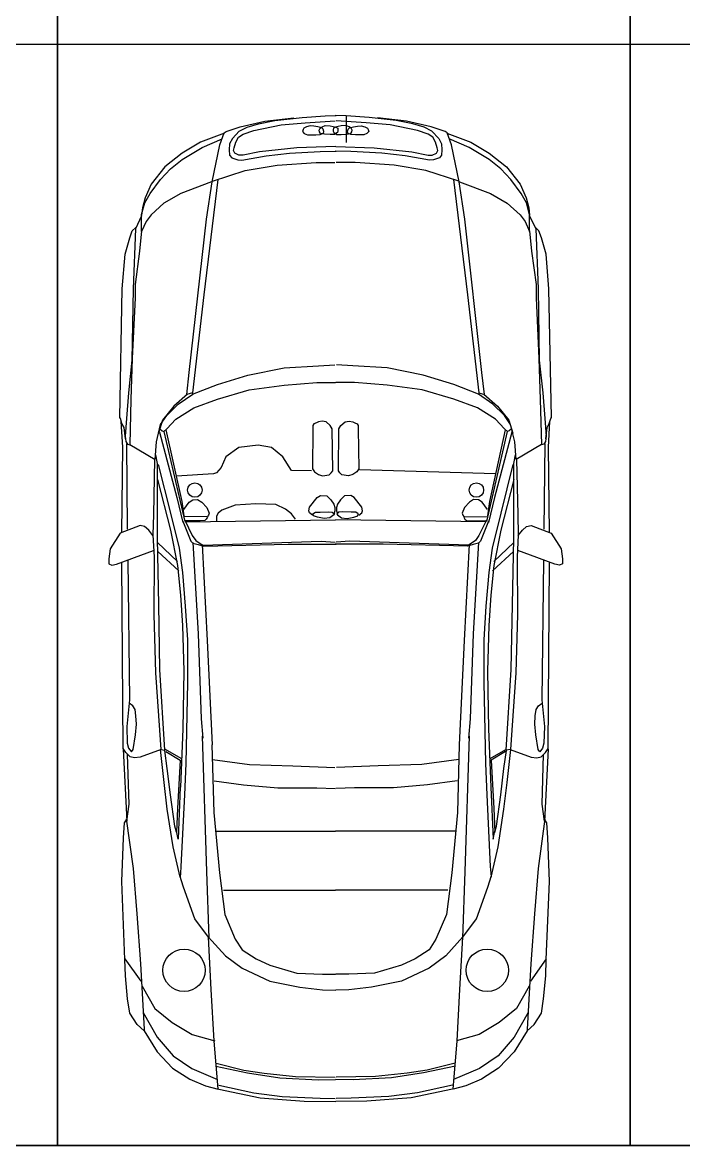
# Model space of a CAD drawing. Header units: inches. Extents: x 478327 to 492265, y -26791 to -22136.
# Drawn here: x 480044.8 to 480160.6, y -22588.7 to -22392 of the extents above; entities that cross this region are included whole.
import ezdxf

# ---------------------------------------------------------------- set-up
doc = ezdxf.new("R2010")
doc.units = ezdxf.units.IN
doc.header["$MEASUREMENT"] = 0
doc.layers.add('ceco.net 93', color=161, linetype='Continuous')
doc.layers.add('Parking', color=7, linetype='Continuous')

msp = doc.modelspace()

# ---------------------------------------------------------------- linework, layer by layer
at = {"layer": 'ceco.net 93'}
for p, q in [((480087.251, -22409.337), (480092.312, -22408.741)), ((480089.022, -22409.19), (480093.785, -22408.68)), ((480093.785, -22408.68), (480097.811, -22408.396)), ((480097.811, -22408.396), (480099.738, -22408.339)), ((480101.493, -22408.396), (480099.565, -22408.339)), ((480105.519, -22408.68), (480101.493, -22408.396)), ((480101.493, -22408.396), (480101.493, -22413.05)), ((480110.282, -22409.19), (480105.519, -22408.68)), ((480112.053, -22409.337), (480106.992, -22408.741)), ((480080.478, -22411.126), (480082.934, -22410.306)), ((480082.785, -22411.064), (480084.146, -22410.383)), ((480082.934, -22410.306), (480087.251, -22409.337)), ((480084.146, -22410.383), (480086.13, -22409.758)), ((480085.337, -22410.95), (480090.099, -22409.985)), ((480086.13, -22409.758), (480089.022, -22409.19)), ((480090.099, -22409.985), (480094.295, -22409.588)), ((480093.94, -22410.778), (480093.863, -22411.123)), ((480094.093, -22410.548), (480093.94, -22410.778)), ((480094.552, -22410.318), (480094.093, -22410.548)), ((480094.295, -22409.588), (480099.568, -22409.247)), ((480095.165, -22410.127), (480094.552, -22410.318)), ((480095.816, -22410.203), (480095.165, -22410.127)), ((480096.543, -22410.28), (480095.816, -22410.203)), ((480097.232, -22410.51), (480096.543, -22410.28)), ((480096.773, -22410.893), (480096.926, -22410.548)), ((480096.811, -22411.2), (480096.773, -22410.893)), ((480096.926, -22410.548), (480097.27, -22410.28)), ((480097.462, -22410.702), (480097.232, -22410.51)), ((480097.27, -22410.28), (480097.845, -22410.088)), ((480097.577, -22411.123), (480097.462, -22410.702)), ((480097.845, -22410.088), (480098.687, -22410.127)), ((480098.687, -22410.127), (480099.223, -22410.242)), ((480099.223, -22410.242), (480099.682, -22410.357)), ((480099.277, -22410.548), (480099.238, -22410.817)), ((480099.238, -22410.817), (480099.238, -22411.085)), ((480099.621, -22410.357), (480099.277, -22410.548)), ((480100.081, -22410.242), (480099.621, -22410.357)), ((480099.682, -22410.357), (480100.027, -22410.548)), ((480105.008, -22409.588), (480099.735, -22409.247)), ((480100.027, -22410.548), (480100.065, -22410.817)), ((480100.065, -22410.817), (480100.065, -22411.085)), ((480100.617, -22410.127), (480100.081, -22410.242)), ((480101.459, -22410.088), (480100.617, -22410.127)), ((480102.033, -22410.28), (480101.459, -22410.088)), ((480101.727, -22411.123), (480101.842, -22410.702)), ((480101.842, -22410.702), (480102.071, -22410.51)), ((480102.378, -22410.548), (480102.033, -22410.28)), ((480102.071, -22410.51), (480102.761, -22410.28)), ((480102.531, -22410.893), (480102.378, -22410.548)), ((480102.493, -22411.2), (480102.531, -22410.893)), ((480102.761, -22410.28), (480103.488, -22410.203)), ((480103.488, -22410.203), (480104.139, -22410.127)), ((480104.139, -22410.127), (480104.751, -22410.318)), ((480104.751, -22410.318), (480105.211, -22410.548)), ((480109.204, -22409.985), (480105.008, -22409.588)), ((480105.211, -22410.548), (480105.364, -22410.778)), ((480105.364, -22410.778), (480105.44, -22411.123)), ((480113.967, -22410.95), (480109.204, -22409.985)), ((480113.173, -22409.758), (480110.282, -22409.19)), ((480116.37, -22410.306), (480112.053, -22409.337)), ((480115.158, -22410.383), (480113.173, -22409.758)), ((480116.519, -22411.064), (480115.158, -22410.383)), ((480118.826, -22411.126), (480116.37, -22410.306)), ((480080.167, -22411.413), (480075.987, -22412.965)), ((480076.257, -22413.91), (480079.762, -22412.425)), ((480079.361, -22413.436), (480080.105, -22411.349)), ((480080.105, -22411.349), (480080.478, -22411.126)), ((480081.594, -22412.369), (480081.084, -22413.278)), ((480082.785, -22411.064), (480081.594, -22412.369)), ((480082.161, -22412.994), (480082.615, -22412.142)), ((480082.615, -22412.142), (480083.465, -22411.575)), ((480083.465, -22411.575), (480085.337, -22410.95)), ((480093.863, -22411.123), (480094.169, -22411.468)), ((480094.169, -22411.468), (480094.705, -22411.698)), ((480094.705, -22411.698), (480095.509, -22411.737)), ((480095.509, -22411.737), (480096.16, -22411.698)), ((480096.16, -22411.698), (480096.964, -22411.66)), ((480097.002, -22411.468), (480096.811, -22411.2)), ((480096.964, -22411.66), (480097.538, -22411.392)), ((480097.73, -22411.583), (480097.002, -22411.468)), ((480097.5, -22411.392), (480097.577, -22411.123)), ((480098.687, -22411.66), (480097.73, -22411.583)), ((480099.07, -22411.66), (480098.687, -22411.622)), ((480099.453, -22411.622), (480099.07, -22411.66)), ((480099.238, -22411.085), (480099.315, -22411.277)), ((480099.315, -22411.277), (480099.621, -22411.468)), ((480099.682, -22411.468), (480099.453, -22411.622)), ((480099.621, -22411.468), (480099.851, -22411.622)), ((480099.989, -22411.277), (480099.682, -22411.468)), ((480099.851, -22411.622), (480100.234, -22411.66)), ((480100.065, -22411.085), (480099.989, -22411.277)), ((480100.234, -22411.66), (480100.617, -22411.622)), ((480100.617, -22411.66), (480101.574, -22411.583)), ((480101.574, -22411.583), (480102.301, -22411.468)), ((480101.803, -22411.392), (480101.727, -22411.123)), ((480102.339, -22411.66), (480101.765, -22411.392)), ((480102.301, -22411.468), (480102.493, -22411.2)), ((480103.143, -22411.698), (480102.339, -22411.66)), ((480103.794, -22411.737), (480103.143, -22411.698)), ((480104.598, -22411.698), (480103.794, -22411.737)), ((480105.134, -22411.468), (480104.598, -22411.698)), ((480105.44, -22411.123), (480105.134, -22411.468)), ((480115.838, -22411.575), (480113.967, -22410.95)), ((480116.689, -22412.142), (480115.838, -22411.575)), ((480116.519, -22411.064), (480117.709, -22412.369)), ((480117.142, -22412.994), (480116.689, -22412.142)), ((480117.709, -22412.369), (480118.22, -22413.278)), ((480119.198, -22411.349), (480118.826, -22411.126)), ((480119.137, -22411.413), (480123.316, -22412.965)), ((480119.942, -22413.436), (480119.198, -22411.349)), ((480123.047, -22413.91), (480119.541, -22412.425)), ((480075.987, -22412.965), (480072.751, -22414.922)), ((480072.751, -22416.002), (480076.257, -22413.91)), ((480078.021, -22419.919), (480079.361, -22413.436)), ((480081.084, -22413.278), (480081.027, -22414.356)), ((480081.027, -22414.356), (480081.084, -22415.265)), ((480081.764, -22414.47), (480081.878, -22413.959)), ((480081.991, -22414.924), (480081.764, -22414.47)), ((480081.878, -22413.959), (480082.161, -22412.994)), ((480086.3, -22414.697), (480083.465, -22415.265)), ((480092.878, -22413.959), (480086.3, -22414.697)), ((480091.574, -22414.924), (480096.96, -22414.64)), ((480099.625, -22413.732), (480092.878, -22413.959)), ((480096.96, -22414.64), (480099.738, -22414.583)), ((480102.343, -22414.64), (480099.565, -22414.583)), ((480099.679, -22413.732), (480106.426, -22413.959)), ((480107.73, -22414.924), (480102.343, -22414.64)), ((480106.426, -22413.959), (480113.003, -22414.697)), ((480113.003, -22414.697), (480115.838, -22415.265)), ((480117.426, -22413.959), (480117.142, -22412.994)), ((480117.312, -22414.924), (480117.539, -22414.47)), ((480117.539, -22414.47), (480117.426, -22413.959)), ((480118.22, -22413.278), (480118.276, -22414.356)), ((480118.276, -22414.356), (480118.22, -22415.265)), ((480121.282, -22419.919), (480119.942, -22413.436)), ((480126.552, -22416.002), (480123.047, -22413.91)), ((480123.316, -22412.965), (480126.552, -22414.922)), ((480072.751, -22414.922), (480069.718, -22417.285)), ((480070.729, -22417.69), (480072.751, -22416.002)), ((480081.084, -22415.265), (480081.481, -22415.719)), ((480081.481, -22415.719), (480082.502, -22416.059)), ((480082.728, -22415.265), (480081.991, -22414.924)), ((480082.502, -22416.059), (480083.239, -22416.116)), ((480083.465, -22415.265), (480082.728, -22415.265)), ((480083.239, -22416.116), (480087.491, -22415.378)), ((480087.491, -22415.378), (480091.574, -22414.924)), ((480089.409, -22417.013), (480096.257, -22416.566)), ((480096.257, -22416.566), (480099.532, -22416.566)), ((480103.047, -22416.566), (480099.772, -22416.566)), ((480109.894, -22417.013), (480103.047, -22416.566)), ((480111.812, -22415.378), (480107.73, -22414.924)), ((480116.065, -22416.116), (480111.812, -22415.378)), ((480115.838, -22415.265), (480116.575, -22415.265)), ((480116.802, -22416.059), (480116.065, -22416.116)), ((480116.575, -22415.265), (480117.312, -22414.924)), ((480117.823, -22415.719), (480116.802, -22416.059)), ((480118.22, -22415.265), (480117.823, -22415.719)), ((480126.552, -22414.922), (480129.586, -22417.285)), ((480128.575, -22417.69), (480126.552, -22416.002)), ((480069.718, -22417.285), (480067.358, -22420.322)), ((480068.976, -22419.512), (480070.729, -22417.69)), ((480078.096, -22419.844), (480083.827, -22417.981)), ((480083.827, -22417.981), (480089.409, -22417.013)), ((480115.477, -22417.981), (480109.894, -22417.013)), ((480121.208, -22419.844), (480115.477, -22417.981)), ((480130.327, -22419.512), (480128.575, -22417.69)), ((480129.586, -22417.285), (480131.945, -22420.322)), ((480067.358, -22420.322), (480066.28, -22422.752)), ((480067.156, -22422.009), (480068.976, -22419.512)), ((480077.942, -22419.917), (480072.549, -22422.009)), ((480079.011, -22419.537), (480076.554, -22439.748)), ((480077.019, -22426.451), (480078.015, -22419.936)), ((480120.292, -22419.537), (480122.749, -22439.748)), ((480122.284, -22426.451), (480121.288, -22419.936)), ((480121.361, -22419.917), (480126.754, -22422.009)), ((480132.148, -22422.009), (480130.327, -22419.512)), ((480131.945, -22420.322), (480133.024, -22422.752)), ((480066.212, -22423.629), (480067.156, -22422.009)), ((480072.549, -22422.009), (480069.583, -22423.697)), ((480126.754, -22422.009), (480129.721, -22423.697)), ((480133.091, -22423.629), (480132.148, -22422.009)), ((480065.673, -22425.654), (480066.212, -22423.629)), ((480065.808, -22424.506), (480065.673, -22425.789)), ((480066.28, -22422.752), (480065.808, -22424.506)), ((480069.583, -22423.697), (480067.358, -22425.721)), ((480129.721, -22423.697), (480131.945, -22425.721)), ((480133.024, -22422.752), (480133.496, -22424.506)), ((480133.631, -22425.654), (480133.091, -22423.629)), ((480133.496, -22424.506), (480133.631, -22425.789)), ((480065.673, -22425.912), (480064.601, -22428.171)), ((480065.673, -22428.624), (480065.673, -22425.654)), ((480067.358, -22425.721), (480066.482, -22426.869)), ((480074.031, -22453.311), (480077.019, -22426.451)), ((480125.273, -22453.311), (480122.284, -22426.451)), ((480131.945, -22425.721), (480132.822, -22426.869)), ((480133.631, -22428.624), (480133.631, -22425.654)), ((480133.631, -22425.912), (480134.702, -22428.171)), ((480063.586, -22429.753), (480064.037, -22428.51)), ((480064.037, -22428.51), (480064.658, -22427.945)), ((480064.601, -22428.171), (480064.206, -22438.676)), ((480065.673, -22428.51), (480065.334, -22432.068)), ((480066.482, -22426.869), (480065.673, -22428.624)), ((480132.822, -22426.869), (480133.631, -22428.624)), ((480133.631, -22428.51), (480133.969, -22432.068)), ((480135.266, -22428.51), (480134.646, -22427.945)), ((480134.702, -22428.171), (480135.097, -22438.676)), ((480135.718, -22429.753), (480135.266, -22428.51)), ((480062.796, -22432.577), (480063.586, -22429.753)), ((480136.508, -22432.577), (480135.718, -22429.753)), ((480065.334, -22432.068), (480064.545, -22437.942)), ((480133.969, -22432.068), (480134.759, -22437.942)), ((480062.288, -22438.676), (480062.796, -22432.577)), ((480137.015, -22438.676), (480136.508, -22432.577)), ((480064.545, -22437.942), (480064.545, -22440.258)), ((480134.759, -22437.942), (480134.759, -22440.258)), ((480061.837, -22461.211), (480062.288, -22438.676)), ((480064.206, -22438.676), (480063.981, -22451.158)), ((480064.545, -22440.258), (480064.037, -22450.875)), ((480076.554, -22439.748), (480074.562, -22456.901)), ((480122.749, -22439.748), (480124.741, -22456.901)), ((480134.759, -22440.258), (480135.266, -22450.875)), ((480135.097, -22438.676), (480135.323, -22451.158)), ((480137.466, -22461.211), (480137.015, -22438.676)), ((480063.981, -22451.158), (480063.36, -22456.862)), ((480064.037, -22450.875), (480063.811, -22458.048)), ((480090.621, -22452.481), (480096.65, -22452.184)), ((480096.65, -22452.184), (480099.516, -22451.986)), ((480102.654, -22452.184), (480099.787, -22451.986)), ((480108.682, -22452.481), (480102.654, -22452.184)), ((480135.266, -22450.875), (480135.492, -22458.048)), ((480135.323, -22451.158), (480135.943, -22456.862)), ((480073.566, -22457.167), (480074.031, -22453.311)), ((480078.959, -22455.449), (480084.296, -22453.767)), ((480084.296, -22453.767), (480090.621, -22452.481)), ((480115.007, -22453.767), (480108.682, -22452.481)), ((480120.344, -22455.449), (480115.007, -22453.767)), ((480125.738, -22457.167), (480125.273, -22453.311)), ((480074.611, -22457.131), (480078.959, -22455.449)), ((480084.494, -22456.34), (480090.621, -22455.548)), ((480090.621, -22455.548), (480096.354, -22455.053)), ((480096.354, -22455.053), (480099.615, -22455.053)), ((480102.95, -22455.053), (480099.689, -22455.053)), ((480108.682, -22455.548), (480102.95, -22455.053)), ((480114.81, -22456.34), (480108.682, -22455.548)), ((480124.693, -22457.131), (480120.344, -22455.449)), ((480063.36, -22456.862), (480063.022, -22461.38)), ((480063.811, -22458.048), (480063.586, -22465.955)), ((480073.683, -22457.144), (480071.314, -22459.234)), ((480072.104, -22458.895), (480074.642, -22457.144)), ((480074.562, -22456.901), (480073.566, -22457.167)), ((480074.642, -22457.144), (480074.586, -22456.918)), ((480074.808, -22459.506), (480078.959, -22458.022)), ((480078.959, -22458.022), (480084.494, -22456.34)), ((480120.344, -22458.022), (480114.81, -22456.34)), ((480124.495, -22459.506), (480120.344, -22458.022)), ((480124.661, -22457.144), (480124.718, -22456.918)), ((480127.2, -22458.895), (480124.661, -22457.144)), ((480124.741, -22456.901), (480125.738, -22457.167)), ((480125.62, -22457.144), (480127.99, -22459.234)), ((480135.492, -22458.048), (480135.718, -22465.955)), ((480135.943, -22456.862), (480136.282, -22461.38)), ((480071.314, -22459.234), (480069.34, -22461.663)), ((480070.073, -22460.872), (480072.104, -22458.895)), ((480071.646, -22461.485), (480074.808, -22459.506)), ((480127.658, -22461.485), (480124.495, -22459.506)), ((480129.231, -22460.872), (480127.2, -22458.895)), ((480127.99, -22459.234), (480129.964, -22461.663)), ((480061.95, -22461.38), (480061.837, -22461.211)), ((480062.232, -22462.284), (480061.95, -22461.38)), ((480062.36, -22466.373), (480062.12, -22461.88)), ((480063.022, -22461.38), (480062.796, -22464.486)), ((480069.34, -22461.663), (480068.606, -22463.922)), ((480069.001, -22462.453), (480070.073, -22460.872)), ((480070.065, -22463.167), (480071.646, -22461.485)), ((480096.66, -22461.957), (480096.302, -22462.136)), ((480097.285, -22461.868), (480096.66, -22461.957)), ((480098, -22461.957), (480097.285, -22461.868)), ((480098.715, -22462.583), (480098, -22461.957)), ((480100.589, -22462.583), (480101.304, -22461.957)), ((480101.304, -22461.957), (480102.018, -22461.868)), ((480102.018, -22461.868), (480102.644, -22461.957)), ((480102.644, -22461.957), (480103.001, -22462.136)), ((480129.239, -22463.167), (480127.658, -22461.485)), ((480130.302, -22462.453), (480129.231, -22460.872)), ((480129.964, -22461.663), (480130.697, -22463.922)), ((480136.282, -22461.38), (480136.508, -22464.486)), ((480136.943, -22466.373), (480137.184, -22461.88)), ((480137.072, -22462.284), (480137.354, -22461.38)), ((480137.354, -22461.38), (480137.466, -22461.211)), ((480062.627, -22462.962), (480062.232, -22462.284)), ((480062.852, -22464.938), (480062.627, -22462.962)), ((480068.268, -22465.447), (480069.001, -22462.453)), ((480068.783, -22463.746), (480071.821, -22475.196)), ((480068.879, -22463.167), (480069.274, -22463.563)), ((480069.274, -22463.563), (480069.57, -22463.662)), ((480069.57, -22463.662), (480070.065, -22463.167)), ((480069.587, -22463.657), (480073.25, -22479.401)), ((480069.944, -22463.388), (480072.714, -22475.912)), ((480095.677, -22463.209), (480095.588, -22470.187)), ((480095.856, -22462.315), (480095.677, -22462.583)), ((480095.677, -22462.583), (480095.677, -22463.388)), ((480096.302, -22462.136), (480095.856, -22462.315)), ((480099.072, -22463.209), (480098.715, -22462.583)), ((480099.162, -22470.545), (480099.072, -22463.209)), ((480100.142, -22470.545), (480100.231, -22463.209)), ((480100.231, -22463.209), (480100.589, -22462.583)), ((480103.001, -22462.136), (480103.448, -22462.315)), ((480103.448, -22462.315), (480103.627, -22462.583)), ((480103.627, -22462.583), (480103.627, -22463.388)), ((480103.627, -22463.209), (480103.716, -22470.187)), ((480129.717, -22463.657), (480126.053, -22479.401)), ((480129.359, -22463.388), (480126.589, -22475.912)), ((480130.521, -22463.746), (480127.483, -22475.196)), ((480129.733, -22463.662), (480129.239, -22463.167)), ((480130.03, -22463.563), (480129.733, -22463.662)), ((480130.425, -22463.167), (480130.03, -22463.563)), ((480131.036, -22465.447), (480130.302, -22462.453)), ((480136.451, -22464.938), (480136.677, -22462.962)), ((480136.677, -22462.962), (480137.072, -22462.284)), ((480062.796, -22464.486), (480062.909, -22465.39)), ((480062.909, -22465.39), (480063.191, -22465.898)), ((480063.001, -22465.731), (480063.162, -22480.735)), ((480063.191, -22465.898), (480063.586, -22466.011)), ((480063.586, -22465.955), (480068.042, -22468.553)), ((480068.042, -22468.553), (480068.268, -22465.447)), ((480131.261, -22468.553), (480131.036, -22465.447)), ((480135.718, -22465.955), (480131.261, -22468.553)), ((480136.113, -22465.898), (480135.718, -22466.011)), ((480136.395, -22465.39), (480136.113, -22465.898)), ((480136.302, -22465.731), (480136.142, -22480.735)), ((480136.508, -22464.486), (480136.395, -22465.39)), ((480062.2, -22481.377), (480062.36, -22466.373)), ((480068.457, -22469.278), (480068.166, -22467.748)), ((480082.678, -22466.449), (480080.416, -22468.096)), ((480086.069, -22466.038), (480082.678, -22466.449)), ((480088.433, -22466.449), (480086.069, -22466.038)), ((480090.386, -22468.096), (480088.433, -22466.449)), ((480130.847, -22469.278), (480131.138, -22467.748)), ((480137.104, -22481.377), (480136.943, -22466.373)), ((480067.947, -22468.549), (480067.729, -22478.164)), ((480068.457, -22482.388), (480068.457, -22469.278)), ((480068.602, -22469.423), (480070.712, -22477.945)), ((480080.416, -22468.096), (480079.594, -22469.948)), ((480091.928, -22470.463), (480090.386, -22468.096)), ((480130.701, -22469.423), (480128.592, -22477.945)), ((480130.847, -22482.388), (480130.847, -22469.278)), ((480131.356, -22468.549), (480131.574, -22478.164)), ((480078.258, -22471.08), (480071.783, -22471.492)), ((480078.772, -22470.874), (480078.258, -22471.08)), ((480079.594, -22469.948), (480078.772, -22470.874)), ((480095.423, -22470.565), (480091.928, -22470.463)), ((480095.588, -22470.187), (480095.945, -22470.724)), ((480095.945, -22470.724), (480096.66, -22471.171)), ((480096.66, -22471.171), (480097.375, -22471.439)), ((480097.375, -22471.439), (480098.536, -22471.26)), ((480098.536, -22471.26), (480098.893, -22470.903)), ((480098.893, -22470.903), (480099.162, -22470.545)), ((480100.41, -22470.903), (480100.142, -22470.545)), ((480100.767, -22471.26), (480100.41, -22470.903)), ((480101.929, -22471.439), (480100.767, -22471.26)), ((480102.644, -22471.171), (480101.929, -22471.439)), ((480103.359, -22470.724), (480102.644, -22471.171)), ((480103.716, -22470.187), (480103.359, -22470.724)), ((480127.662, -22471.081), (480103.805, -22470.366)), ((480068.457, -22472.045), (480070.712, -22480.932)), ((480130.847, -22472.045), (480128.592, -22480.932)), ((480071.821, -22475.196), (480072.893, -22479.58)), ((480073.976, -22476.059), (480074.658, -22475.62)), ((480074.658, -22475.62), (480075.486, -22475.571)), ((480075.486, -22475.571), (480076.217, -22476.059)), ((480095.051, -22476.896), (480096.392, -22475.196)), ((480096.392, -22475.196), (480097.017, -22474.839)), ((480097.017, -22474.839), (480098.089, -22474.928)), ((480098.089, -22474.928), (480098.804, -22475.644)), ((480098.804, -22475.644), (480099.34, -22476.359)), ((480100.499, -22475.644), (480099.963, -22476.359)), ((480101.214, -22474.928), (480100.499, -22475.644)), ((480102.286, -22474.839), (480101.214, -22474.928)), ((480102.912, -22475.196), (480102.286, -22474.839)), ((480104.252, -22476.896), (480102.912, -22475.196)), ((480123.818, -22475.571), (480123.087, -22476.059)), ((480124.646, -22475.62), (480123.818, -22475.571)), ((480125.328, -22476.059), (480124.646, -22475.62)), ((480127.483, -22475.196), (480126.411, -22479.58)), ((480072.714, -22475.912), (480073.072, -22478.417)), ((480073.05, -22477.327), (480073.976, -22476.059)), ((480076.217, -22476.059), (480077.093, -22476.985)), ((480077.093, -22476.985), (480077.483, -22477.961)), ((480079.697, -22477.46), (480079.08, -22477.975)), ((480082.061, -22476.534), (480079.697, -22477.46)), ((480085.658, -22476.328), (480082.061, -22476.534)), ((480089.153, -22476.431), (480085.658, -22476.328)), ((480090.9, -22477.254), (480089.153, -22476.431)), ((480091.928, -22478.077), (480090.9, -22477.254)), ((480094.962, -22477.522), (480095.051, -22476.896)), ((480095.051, -22477.88), (480094.962, -22477.522)), ((480096.928, -22477.791), (480098.447, -22477.701)), ((480098.447, -22477.701), (480099.072, -22477.791)), ((480099.34, -22476.359), (480099.519, -22476.986)), ((480099.519, -22477.522), (480099.34, -22478.148)), ((480099.519, -22476.986), (480099.519, -22477.522)), ((480099.963, -22476.359), (480099.785, -22476.986)), ((480099.785, -22476.986), (480099.785, -22477.522)), ((480099.785, -22477.522), (480099.963, -22478.148)), ((480100.857, -22477.701), (480100.231, -22477.791)), ((480102.376, -22477.791), (480100.857, -22477.701)), ((480104.341, -22477.522), (480104.252, -22476.896)), ((480104.252, -22477.88), (480104.341, -22477.522)), ((480122.21, -22476.985), (480121.821, -22477.961)), ((480123.087, -22476.059), (480122.21, -22476.985)), ((480126.253, -22477.327), (480125.328, -22476.059)), ((480126.589, -22475.912), (480126.232, -22478.417)), ((480067.729, -22478.164), (480067.656, -22481.733)), ((480070.712, -22477.945), (480072.24, -22484.064)), ((480072.895, -22479.36), (480074.285, -22482.839)), ((480077.191, -22478.546), (480073.099, -22478.595)), ((480073.242, -22479.186), (480074.546, -22481.882)), ((480073.44, -22479.326), (480073.294, -22479.229)), ((480073.34, -22479.49), (480099.608, -22479.133)), ((480075.924, -22479.326), (480073.44, -22479.326)), ((480076.752, -22479.229), (480075.924, -22479.326)), ((480076.996, -22479.034), (480076.752, -22479.229)), ((480077.191, -22478.643), (480076.996, -22479.034)), ((480077.386, -22478.302), (480077.191, -22478.546)), ((480077.483, -22477.961), (480077.386, -22478.302)), ((480079.08, -22477.975), (480078.772, -22478.489)), ((480078.772, -22478.489), (480078.772, -22479.106)), ((480078.772, -22479.106), (480078.772, -22479.312)), ((480092.647, -22479.004), (480091.928, -22478.077)), ((480095.588, -22478.327), (480095.051, -22477.88)), ((480095.677, -22478.059), (480096.124, -22477.791)), ((480095.766, -22478.417), (480095.677, -22478.059)), ((480096.481, -22478.685), (480095.766, -22478.417)), ((480096.124, -22477.791), (480096.928, -22477.791)), ((480097.643, -22478.864), (480096.481, -22478.685)), ((480098.625, -22478.775), (480097.643, -22478.864)), ((480099.34, -22478.238), (480098.625, -22478.775)), ((480099.072, -22477.791), (480099.43, -22478.059)), ((480099.43, -22478.059), (480099.34, -22478.327)), ((480125.964, -22479.49), (480099.695, -22479.133)), ((480100.231, -22477.791), (480099.874, -22478.059)), ((480099.874, -22478.059), (480099.963, -22478.327)), ((480099.963, -22478.238), (480100.678, -22478.775)), ((480100.678, -22478.775), (480101.661, -22478.864)), ((480101.661, -22478.864), (480102.823, -22478.685)), ((480103.18, -22477.791), (480102.376, -22477.791)), ((480102.823, -22478.685), (480103.537, -22478.417)), ((480103.627, -22478.059), (480103.18, -22477.791)), ((480103.537, -22478.417), (480103.627, -22478.059)), ((480103.716, -22478.327), (480104.252, -22477.88)), ((480121.821, -22477.961), (480121.918, -22478.302)), ((480121.918, -22478.302), (480122.113, -22478.546)), ((480122.113, -22478.546), (480126.205, -22478.595)), ((480122.113, -22478.643), (480122.308, -22479.034)), ((480122.308, -22479.034), (480122.551, -22479.229)), ((480122.551, -22479.229), (480123.379, -22479.326)), ((480123.379, -22479.326), (480125.864, -22479.326)), ((480126.061, -22479.186), (480124.758, -22481.882)), ((480126.409, -22479.36), (480125.019, -22482.839)), ((480125.864, -22479.326), (480126.01, -22479.229)), ((480128.592, -22477.945), (480127.064, -22484.064)), ((480131.574, -22478.164), (480131.647, -22481.733)), ((480061.909, -22481.441), (480060.163, -22484.209)), ((480065.401, -22480.13), (480061.909, -22481.441)), ((480066.201, -22480.276), (480065.401, -22480.13)), ((480066.929, -22480.932), (480066.201, -22480.276)), ((480067.656, -22481.878), (480066.929, -22480.932)), ((480070.712, -22480.932), (480071.949, -22487.123)), ((480128.592, -22480.932), (480127.355, -22487.123)), ((480131.647, -22481.878), (480132.375, -22480.932)), ((480132.375, -22480.932), (480133.102, -22480.276)), ((480133.102, -22480.276), (480133.902, -22480.13)), ((480133.902, -22480.13), (480137.394, -22481.441)), ((480137.394, -22481.441), (480139.141, -22484.209)), ((480067.656, -22481.733), (480067.875, -22485.666)), ((480068.675, -22493.97), (480068.457, -22482.388)), ((480068.457, -22483.117), (480071.949, -22486.394)), ((480074.285, -22482.839), (480074.633, -22483.187)), ((480074.546, -22481.882), (480075.154, -22482.752)), ((480074.633, -22483.1), (480075.588, -22499.106)), ((480074.633, -22483.187), (480075.588, -22483.448)), ((480075.154, -22482.752), (480075.936, -22483.274)), ((480075.588, -22483.448), (480076.544, -22483.709)), ((480075.936, -22483.274), (480076.37, -22483.535)), ((480076.283, -22483.448), (480077.152, -22500.237)), ((480076.37, -22483.535), (480097.135, -22482.839)), ((480076.544, -22483.709), (480091.314, -22483.361)), ((480091.314, -22483.361), (480099.742, -22483.361)), ((480097.135, -22482.839), (480099.568, -22483.013)), ((480107.989, -22483.361), (480099.562, -22483.361)), ((480102.168, -22482.839), (480099.735, -22483.013)), ((480122.933, -22483.535), (480102.168, -22482.839)), ((480122.76, -22483.709), (480107.989, -22483.361)), ((480123.02, -22483.448), (480122.151, -22500.237)), ((480123.715, -22483.448), (480122.76, -22483.709)), ((480123.368, -22483.274), (480122.933, -22483.535)), ((480124.15, -22482.752), (480123.368, -22483.274)), ((480124.671, -22483.1), (480123.715, -22499.106)), ((480124.671, -22483.187), (480123.715, -22483.448)), ((480124.758, -22481.882), (480124.15, -22482.752)), ((480125.019, -22482.839), (480124.671, -22483.187)), ((480130.847, -22483.117), (480127.355, -22486.394)), ((480130.629, -22493.97), (480130.847, -22482.388)), ((480131.647, -22481.733), (480131.429, -22485.666)), ((480060.163, -22484.209), (480059.945, -22485.957)), ((480061.254, -22486.904), (480065.547, -22485.302)), ((480065.547, -22485.302), (480067.729, -22484.501)), ((480068.529, -22484.646), (480072.167, -22488.07)), ((480072.24, -22484.064), (480072.822, -22488.361)), ((480127.064, -22484.064), (480126.482, -22488.361)), ((480130.774, -22484.646), (480127.137, -22488.07)), ((480133.757, -22485.302), (480131.574, -22484.501)), ((480138.049, -22486.904), (480133.757, -22485.302)), ((480139.141, -22484.209), (480139.359, -22485.957)), ((480059.945, -22485.957), (480059.945, -22486.831)), ((480059.945, -22486.831), (480060.454, -22487.05)), ((480060.454, -22487.05), (480061.254, -22486.904)), ((480062.44, -22519.168), (480062.2, -22486.673)), ((480063.242, -22486.271), (480063.562, -22510.663)), ((480067.875, -22485.666), (480067.802, -22495.718)), ((480071.949, -22487.123), (480072.458, -22492.294)), ((480127.355, -22487.123), (480126.846, -22492.294)), ((480131.429, -22485.666), (480131.502, -22495.718)), ((480136.062, -22486.271), (480135.741, -22510.663)), ((480136.863, -22519.168), (480137.104, -22486.673)), ((480138.85, -22487.05), (480138.049, -22486.904)), ((480139.359, -22486.831), (480138.85, -22487.05)), ((480139.359, -22485.957), (480139.359, -22486.831)), ((480072.822, -22488.361), (480073.331, -22494.261)), ((480126.482, -22488.361), (480125.973, -22494.261)), ((480072.458, -22492.294), (480072.822, -22497.611)), ((480126.846, -22492.294), (480126.482, -22497.611)), ((480068.893, -22505.332), (480068.675, -22493.97)), ((480073.331, -22494.261), (480073.695, -22500.161)), ((480125.973, -22494.261), (480125.609, -22500.161)), ((480130.41, -22505.332), (480130.629, -22493.97)), ((480067.802, -22495.718), (480068.093, -22505.915)), ((480131.502, -22495.718), (480131.211, -22505.915)), ((480072.822, -22497.611), (480073.04, -22505.624)), ((480075.588, -22499.106), (480076.11, -22513.981)), ((480123.715, -22499.106), (480123.194, -22513.981)), ((480126.482, -22497.611), (480126.264, -22505.624)), ((480073.695, -22500.161), (480073.695, -22507.59)), ((480077.152, -22500.237), (480078.021, -22518.504)), ((480122.151, -22500.237), (480121.283, -22518.504)), ((480125.609, -22500.161), (480125.609, -22507.59)), ((480068.093, -22505.915), (480068.82, -22515.967)), ((480069.766, -22519.463), (480068.893, -22505.332)), ((480073.04, -22505.624), (480072.894, -22515.748)), ((480126.264, -22505.624), (480126.409, -22515.748)), ((480129.537, -22519.463), (480130.41, -22505.332)), ((480131.211, -22505.915), (480130.483, -22515.967)), ((480073.695, -22507.59), (480073.404, -22521.794)), ((480125.609, -22507.59), (480125.9, -22521.794)), ((480063.562, -22510.663), (480063.081, -22515.317)), ((480135.741, -22510.663), (480136.222, -22515.317)), ((480064.123, -22511.706), (480063.482, -22511.225)), ((480064.524, -22512.348), (480064.123, -22511.706)), ((480064.684, -22513.471), (480064.524, -22512.348)), ((480134.619, -22513.471), (480134.78, -22512.348)), ((480134.78, -22512.348), (480135.18, -22511.706)), ((480135.18, -22511.706), (480135.821, -22511.225)), ((480064.604, -22516.761), (480064.764, -22514.915)), ((480064.764, -22514.915), (480064.684, -22513.471)), ((480076.11, -22513.981), (480076.37, -22517.373)), ((480123.194, -22513.981), (480122.933, -22517.373)), ((480134.539, -22514.915), (480134.619, -22513.471)), ((480134.7, -22516.761), (480134.539, -22514.915)), ((480063.081, -22515.317), (480063.162, -22518.205)), ((480064.203, -22519.328), (480064.604, -22516.761)), ((480068.82, -22515.967), (480069.039, -22519.317)), ((480072.894, -22515.748), (480072.458, -22525.945)), ((480076.275, -22517.023), (480077.028, -22540.72)), ((480123.028, -22517.023), (480122.275, -22540.72)), ((480126.409, -22515.748), (480126.846, -22525.945)), ((480130.483, -22515.967), (480130.265, -22519.317)), ((480135.1, -22519.328), (480134.7, -22516.761)), ((480136.222, -22515.317), (480136.142, -22518.205)), ((480063.162, -22518.205), (480063.402, -22519.088)), ((480077.997, -22518.531), (480078.319, -22530.379)), ((480121.307, -22518.531), (480120.984, -22530.379)), ((480136.142, -22518.205), (480135.902, -22519.088)), ((480062.433, -22519.272), (480063.07, -22531.863)), ((480062.921, -22519.89), (480062.44, -22519.168)), ((480063.322, -22520.291), (480062.921, -22519.89)), ((480063.468, -22528.915), (480063.229, -22520.229)), ((480063.642, -22520.612), (480063.322, -22520.291)), ((480063.402, -22519.088), (480063.883, -22519.73)), ((480064.444, -22520.773), (480063.642, -22520.612)), ((480063.883, -22519.73), (480064.203, -22519.328)), ((480065.405, -22520.692), (480064.444, -22520.773)), ((480069.092, -22519.328), (480065.405, -22520.692)), ((480069.6, -22525.095), (480068.991, -22519.324)), ((480069.039, -22519.317), (480069.766, -22519.463)), ((480070.168, -22522.657), (480069.722, -22519.527)), ((480072.603, -22520.92), (480069.839, -22519.317)), ((480069.925, -22519.689), (480072.401, -22521.234)), ((480126.7, -22520.92), (480129.465, -22519.317)), ((480129.379, -22519.689), (480126.902, -22521.234)), ((480129.135, -22522.657), (480129.582, -22519.527)), ((480130.265, -22519.317), (480129.537, -22519.463)), ((480129.704, -22525.095), (480130.313, -22519.324)), ((480130.212, -22519.328), (480133.898, -22520.692)), ((480133.898, -22520.692), (480134.86, -22520.773)), ((480134.86, -22520.773), (480135.661, -22520.612)), ((480135.421, -22519.73), (480135.1, -22519.328)), ((480135.902, -22519.088), (480135.421, -22519.73)), ((480135.661, -22520.612), (480135.982, -22520.291)), ((480135.836, -22528.915), (480136.075, -22520.229)), ((480135.982, -22520.291), (480136.382, -22519.89)), ((480136.871, -22519.272), (480136.234, -22531.863)), ((480136.382, -22519.89), (480136.863, -22519.168)), ((480070.737, -22527.29), (480070.168, -22522.657)), ((480072.401, -22521.234), (480071.955, -22529.648)), ((480073.404, -22521.794), (480073.185, -22527.256)), ((480078.062, -22521.072), (480084.562, -22521.987)), ((480084.562, -22521.987), (480092.179, -22522.19)), ((480092.179, -22522.19), (480099.492, -22522.495)), ((480107.124, -22522.19), (480099.812, -22522.495)), ((480114.742, -22521.987), (480107.124, -22522.19)), ((480121.242, -22521.072), (480114.742, -22521.987)), ((480125.9, -22521.794), (480126.118, -22527.256)), ((480126.902, -22521.234), (480127.349, -22529.648)), ((480128.567, -22527.29), (480129.135, -22522.657)), ((480078.367, -22524.834), (480083.546, -22525.546)), ((480120.937, -22524.834), (480115.757, -22525.546)), ((480070.168, -22529.77), (480069.6, -22525.095)), ((480072.442, -22525.949), (480072.076, -22535.054)), ((480083.546, -22525.546), (480089.539, -22526.054)), ((480089.539, -22526.054), (480096.343, -22526.054)), ((480096.343, -22526.054), (480099.594, -22526.156)), ((480102.96, -22526.054), (480099.71, -22526.156)), ((480109.765, -22526.054), (480102.96, -22526.054)), ((480115.757, -22525.546), (480109.765, -22526.054)), ((480126.862, -22525.949), (480127.227, -22535.054)), ((480129.135, -22529.77), (480129.704, -22525.095)), ((480071.467, -22532.737), (480070.737, -22527.29)), ((480073.172, -22527.25), (480072.563, -22539.85)), ((480126.131, -22527.25), (480126.74, -22539.85)), ((480127.836, -22532.737), (480128.567, -22527.29)), ((480063.07, -22531.863), (480063.468, -22528.915)), ((480071.183, -22536.355), (480070.168, -22529.77)), ((480071.955, -22529.648), (480071.792, -22533.794)), ((480078.319, -22530.379), (480079.288, -22540.935)), ((480120.984, -22530.379), (480120.016, -22540.935)), ((480127.349, -22529.648), (480127.511, -22533.794)), ((480128.12, -22536.355), (480129.135, -22529.77)), ((480136.234, -22531.863), (480135.836, -22528.915)), ((480062.513, -22534.812), (480062.672, -22532.182)), ((480062.672, -22532.182), (480063.149, -22531.465)), ((480062.99, -22531.465), (480064.184, -22540.151)), ((480071.792, -22533.794), (480071.467, -22532.737)), ((480127.511, -22533.794), (480127.836, -22532.737)), ((480136.313, -22531.465), (480135.119, -22540.151)), ((480136.632, -22532.182), (480136.154, -22531.465)), ((480136.791, -22534.812), (480136.632, -22532.182)), ((480072.076, -22535.054), (480071.792, -22533.591)), ((480078.621, -22533.619), (480099.652, -22533.619)), ((480120.682, -22533.619), (480099.652, -22533.619)), ((480127.227, -22535.054), (480127.511, -22533.591)), ((480062.194, -22542.462), (480062.513, -22534.812)), ((480072.401, -22541.72), (480071.183, -22536.355)), ((480126.902, -22541.72), (480128.12, -22536.355)), ((480137.109, -22542.462), (480136.791, -22534.812)), ((480064.184, -22540.151), (480064.821, -22548.12)), ((480072.563, -22539.85), (480072.482, -22540.988)), ((480126.74, -22539.85), (480126.821, -22540.988)), ((480135.119, -22540.151), (480134.483, -22548.12)), ((480062.751, -22556.089), (480062.194, -22542.462)), ((480073.019, -22543.418), (480072.382, -22541.426)), ((480072.482, -22540.988), (480072.401, -22541.72)), ((480077.028, -22540.72), (480077.459, -22552.353)), ((480079.288, -22540.935), (480080.256, -22548.26)), ((480120.016, -22540.935), (480119.048, -22548.26)), ((480122.275, -22540.72), (480121.845, -22552.353)), ((480126.284, -22543.418), (480126.921, -22541.426)), ((480126.821, -22540.988), (480126.902, -22541.72)), ((480136.552, -22556.089), (480137.109, -22542.462)), ((480075.009, -22548.997), (480073.019, -22543.418)), ((480080.009, -22543.962), (480099.652, -22543.962)), ((480119.294, -22543.962), (480099.652, -22543.962)), ((480124.295, -22548.997), (480126.284, -22543.418)), ((480064.821, -22548.12), (480065.458, -22556.886)), ((480080.256, -22548.26), (480082.085, -22552.568)), ((480119.048, -22548.26), (480117.219, -22552.568)), ((480134.483, -22548.12), (480133.846, -22556.886)), ((480077.397, -22552.184), (480075.009, -22548.997)), ((480121.907, -22552.184), (480124.295, -22548.997)), ((480077.351, -22552.138), (480080.364, -22555.477)), ((480077.874, -22561.349), (480077.397, -22552.184)), ((480121.952, -22552.138), (480118.94, -22555.477)), ((480121.429, -22561.349), (480121.907, -22552.184)), ((480082.085, -22552.568), (480083.268, -22554.4)), ((480083.268, -22554.4), (480085.743, -22556.015)), ((480116.035, -22554.4), (480113.561, -22556.015)), ((480117.219, -22552.568), (480116.035, -22554.4)), ((480062.751, -22556.009), (480065.537, -22559.914)), ((480062.831, -22558.958), (480062.751, -22556.089)), ((480080.364, -22555.477), (480083.268, -22557.631)), ((480085.743, -22556.015), (480088.11, -22557.092)), ((480113.561, -22556.015), (480111.194, -22557.092)), ((480118.94, -22555.477), (480116.035, -22557.631)), ((480136.552, -22556.009), (480133.766, -22559.914)), ((480136.473, -22558.958), (480136.552, -22556.089)), ((480065.458, -22556.886), (480065.776, -22561.986)), ((480083.268, -22557.631), (480088.11, -22559.893)), ((480088.11, -22557.092), (480092.844, -22558.493)), ((480111.194, -22557.092), (480106.46, -22558.493)), ((480116.035, -22557.631), (480111.194, -22559.893)), ((480133.846, -22556.886), (480133.528, -22561.986)), ((480063.229, -22563.022), (480062.831, -22558.958)), ((480088.11, -22559.893), (480093.381, -22560.97)), ((480092.844, -22558.493), (480097.362, -22558.708)), ((480097.362, -22558.708), (480099.621, -22558.708)), ((480101.941, -22558.708), (480099.682, -22558.708)), ((480106.46, -22558.493), (480101.941, -22558.708)), ((480111.194, -22559.893), (480105.922, -22560.97)), ((480136.075, -22563.022), (480136.473, -22558.958)), ((480065.776, -22560.791), (480068.005, -22564.696)), ((480065.776, -22561.986), (480066.094, -22568.361)), ((480078.352, -22570.353), (480077.874, -22561.349)), ((480093.381, -22560.97), (480097.362, -22561.401)), ((480097.362, -22561.401), (480099.621, -22561.509)), ((480101.941, -22561.401), (480099.682, -22561.509)), ((480105.922, -22560.97), (480101.941, -22561.401)), ((480120.952, -22570.353), (480121.429, -22561.349)), ((480133.528, -22560.791), (480131.299, -22564.696)), ((480133.528, -22561.986), (480133.209, -22568.361)), ((480063.627, -22565.492), (480063.229, -22563.022)), ((480135.677, -22565.492), (480136.075, -22563.022)), ((480064.9, -22567.485), (480063.627, -22565.492)), ((480065.935, -22565.413), (480068.403, -22569.716)), ((480068.005, -22564.696), (480071.029, -22567.166)), ((480131.299, -22564.696), (480128.274, -22567.166)), ((480133.368, -22565.413), (480130.901, -22569.716)), ((480134.403, -22567.485), (480135.677, -22565.492)), ((480066.094, -22568.6), (480064.9, -22567.485)), ((480071.029, -22567.166), (480074.531, -22569.238)), ((480128.274, -22567.166), (480124.772, -22569.238)), ((480133.209, -22568.6), (480134.403, -22567.485)), ((480066.094, -22568.361), (480066.094, -22568.6)), ((480066.094, -22568.6), (480068.403, -22572.266)), ((480068.403, -22569.716), (480071.188, -22572.983)), ((480074.531, -22569.238), (480078.511, -22570.353)), ((480124.772, -22569.238), (480120.792, -22570.353)), ((480130.901, -22569.716), (480128.115, -22572.983)), ((480133.209, -22568.6), (480130.901, -22572.266)), ((480133.209, -22568.361), (480133.209, -22568.6)), ((480079.068, -22578.801), (480078.352, -22570.353)), ((480120.235, -22578.801), (480120.952, -22570.353)), ((480068.403, -22572.266), (480071.109, -22575.135)), ((480071.188, -22572.983), (480074.452, -22575.215)), ((480128.115, -22572.983), (480124.852, -22575.215)), ((480130.901, -22572.266), (480128.195, -22575.135)), ((480071.109, -22575.135), (480074.133, -22577.047)), ((480074.452, -22575.215), (480078.989, -22577.127)), ((480078.669, -22574.799), (480084.236, -22575.939)), ((480078.733, -22574.292), (480083.603, -22575.496)), ((480083.603, -22575.496), (480087.145, -22576.002)), ((480084.236, -22575.939), (480089.865, -22576.826)), ((480087.145, -22576.002), (480092.648, -22576.572)), ((480112.158, -22576.002), (480106.655, -22576.572)), ((480115.068, -22575.939), (480109.439, -22576.826)), ((480115.701, -22575.496), (480112.158, -22576.002)), ((480120.634, -22574.799), (480115.068, -22575.939)), ((480120.571, -22574.292), (480115.701, -22575.496)), ((480124.852, -22575.215), (480120.315, -22577.127)), ((480128.195, -22575.135), (480125.17, -22577.047)), ((480074.133, -22577.047), (480076.84, -22578.243)), ((480089.865, -22576.826), (480096.57, -22577.206)), ((480092.648, -22576.572), (480099.543, -22576.699)), ((480096.57, -22577.206), (480099.606, -22577.142)), ((480102.734, -22577.206), (480099.698, -22577.142)), ((480106.655, -22576.572), (480099.761, -22576.699)), ((480109.439, -22576.826), (480102.734, -22577.206)), ((480125.17, -22577.047), (480122.464, -22578.243)), ((480076.84, -22578.243), (480079.068, -22578.801)), ((480079.175, -22578.092), (480085.311, -22579.485)), ((480079.175, -22578.789), (480086.449, -22580.309)), ((480085.311, -22579.485), (480090.308, -22580.119)), ((480113.993, -22579.485), (480108.996, -22580.119)), ((480120.128, -22578.789), (480112.854, -22580.309)), ((480120.128, -22578.092), (480113.993, -22579.485)), ((480122.464, -22578.243), (480120.235, -22578.801)), ((480086.449, -22580.309), (480094.166, -22580.942)), ((480090.308, -22580.119), (480096.949, -22580.372)), ((480094.166, -22580.942), (480099.606, -22581.005)), ((480096.949, -22580.372), (480099.543, -22580.435)), ((480105.137, -22580.942), (480099.698, -22581.005)), ((480102.354, -22580.372), (480099.761, -22580.435)), ((480108.996, -22580.119), (480102.354, -22580.372)), ((480112.854, -22580.309), (480105.137, -22580.942))]:
    msp.add_line(p, q, dxfattribs=at)
for centre, radius in [((480074.999, -22473.913), 1.266), ((480124.305, -22473.913), 1.266), ((480073.099, -22558.002), 3.714), ((480126.205, -22558.002), 3.714)]:
    msp.add_circle(centre, radius, dxfattribs=at)
at = {"layer": 'Parking'}
for p, q in [((480050.947, -22203.088), (480050.947, -22395.888)), ((480050.947, -22395.888), (480050.947, -22203.088)), ((480050.947, -22203.088), (480050.947, -22395.888)), ((480050.947, -22203.088), (480050.947, -22395.888)), ((480050.947, -22395.888), (480050.947, -22203.088)), ((480050.947, -22203.088), (480050.947, -22395.888)), ((480151.247, -22203.088), (480151.247, -22395.888)), ((480151.247, -22395.888), (480151.247, -22203.088)), ((480151.247, -22203.088), (480151.247, -22395.888)), ((480151.247, -22203.088), (480151.247, -22395.888)), ((480151.247, -22395.888), (480151.247, -22203.088)), ((480151.247, -22203.088), (480151.247, -22395.888)), ((480050.947, -22395.888), (479950.647, -22395.888)), ((480050.947, -22395.888), (479950.647, -22395.888)), ((480050.947, -22395.888), (479950.647, -22395.888)), ((480050.947, -22395.888), (479950.647, -22395.888)), ((480050.947, -22588.688), (480050.947, -22395.888)), ((480151.247, -22395.888), (480050.947, -22395.888)), ((480050.947, -22395.888), (480050.947, -22588.688)), ((480050.947, -22588.688), (480050.947, -22395.888)), ((480151.247, -22395.888), (480050.947, -22395.888)), ((480151.247, -22395.888), (480050.947, -22395.888)), ((480050.947, -22588.688), (480050.947, -22395.888)), ((480050.947, -22395.888), (480050.947, -22588.688)), ((480050.947, -22588.688), (480050.947, -22395.888)), ((480050.947, -22588.688), (480050.947, -22395.888)), ((480151.247, -22395.888), (480050.947, -22395.888)), ((480050.947, -22395.888), (480050.947, -22588.688)), ((480050.947, -22588.688), (480050.947, -22395.888)), ((480151.247, -22588.688), (480151.247, -22395.888)), ((480251.547, -22395.888), (480151.247, -22395.888)), ((480151.247, -22395.888), (480151.247, -22588.688)), ((480151.247, -22588.688), (480151.247, -22395.888)), ((480251.547, -22395.888), (480151.247, -22395.888)), ((480251.547, -22395.888), (480151.247, -22395.888)), ((480151.247, -22588.688), (480151.247, -22395.888)), ((480151.247, -22395.888), (480151.247, -22588.688)), ((480151.247, -22588.688), (480151.247, -22395.888)), ((480151.247, -22588.688), (480151.247, -22395.888)), ((480251.547, -22395.888), (480151.247, -22395.888)), ((480151.247, -22395.888), (480151.247, -22588.688)), ((480151.247, -22588.688), (480151.247, -22395.888)), ((479950.647, -22588.688), (480050.947, -22588.688)), ((480050.947, -22588.688), (479950.647, -22588.688)), ((479950.647, -22588.688), (480050.947, -22588.688)), ((480050.947, -22588.688), (479950.647, -22588.688)), ((479950.647, -22588.688), (480050.947, -22588.688)), ((480050.947, -22588.688), (479950.647, -22588.688)), ((480050.947, -22588.688), (480151.247, -22588.688)), ((480151.247, -22588.688), (480050.947, -22588.688)), ((480050.947, -22588.688), (480151.247, -22588.688)), ((480151.247, -22588.688), (480050.947, -22588.688)), ((480050.947, -22588.688), (480151.247, -22588.688)), ((480151.247, -22588.688), (480050.947, -22588.688)), ((480151.247, -22588.688), (480251.547, -22588.688)), ((480251.547, -22588.688), (480151.247, -22588.688)), ((480151.247, -22588.688), (480251.547, -22588.688)), ((480251.547, -22588.688), (480151.247, -22588.688)), ((480151.247, -22588.688), (480251.547, -22588.688)), ((480251.547, -22588.688), (480151.247, -22588.688))]:
    msp.add_line(p, q, dxfattribs=at)

doc.saveas('drawing.dxf')
